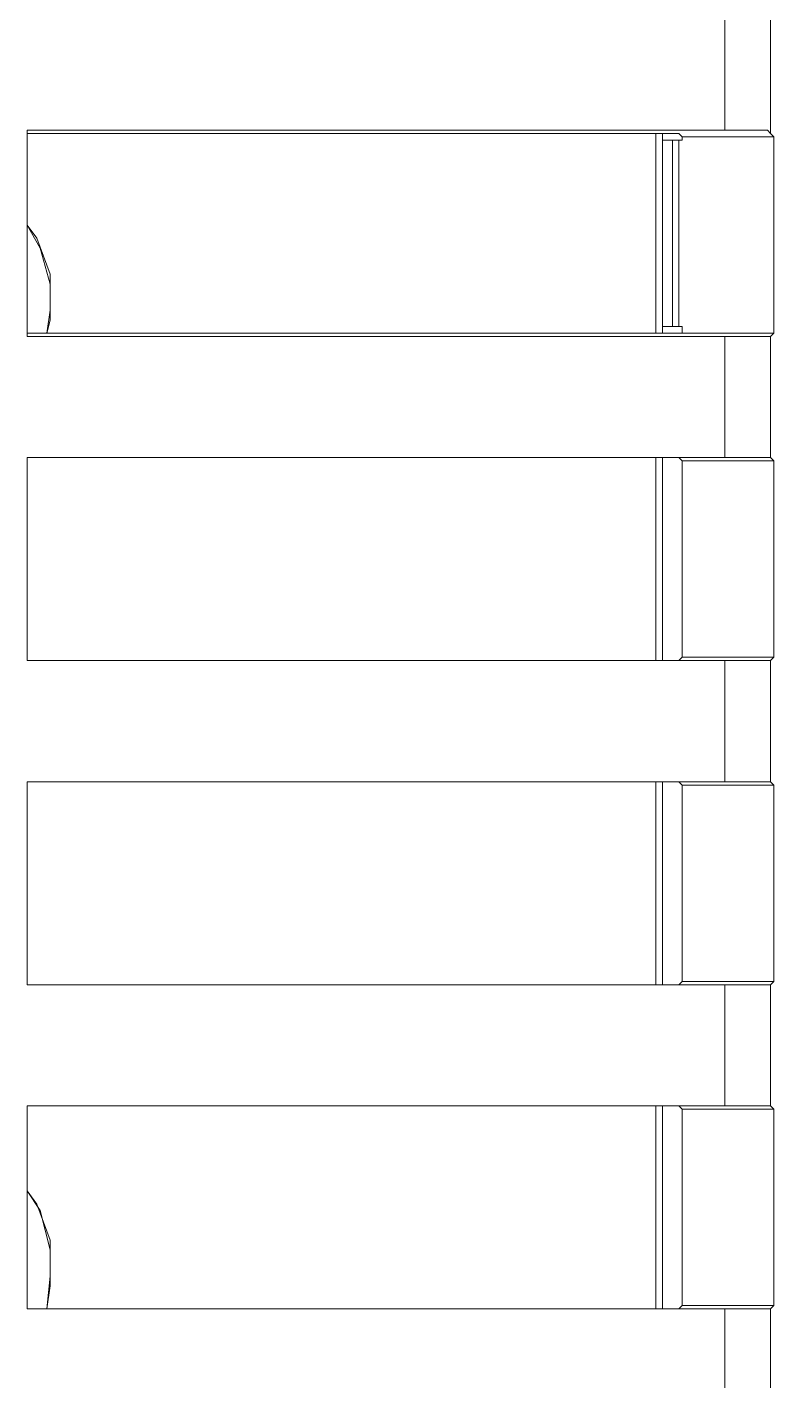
# Model space of a CAD drawing. Header units: centimetres. Extents: x -12.2 to 12.2, y -6.1 to 6.1.
# Drawn here: x -6.601 to -5.797, y 0.757 to 2.215 of the extents above; entities that cross this region are included whole.
import ezdxf

# ---------------------------------------------------------------- set-up
doc = ezdxf.new("R2010")
doc.units = ezdxf.units.CM
doc.header["$MEASUREMENT"] = 0
doc.layers.add('Camada 1', color=7, linetype='Continuous')

msp = doc.modelspace()

# ---------------------------------------------------------------- linework, layer by layer
at = {"layer": 'Camada 1', "lineweight": 9}
for points in [[(-5.80031, 2.23477), (-5.80031, 2.23477), (-5.80031, 2.10072), (-5.80031, 2.10072)], [(-5.8497, 2.10424), (-5.8497, 2.10424), (-5.8497, 2.23124), (-5.8497, 2.23124)], [(-5.8497, 2.10424), (-5.8497, 2.10424), (-6.60112, 2.10424), (-6.60112, 2.10424)], [(-6.60112, 2.10424), (-6.60112, 2.10424), (-6.60112, 1.88199), (-6.60112, 1.88199)], [(-6.60112, 2.10072), (-6.60112, 2.10072), (-6.60112, 2.10424), (-6.60112, 2.10424)], [(-5.89909, 2.10072), (-5.89909, 2.10072), (-6.60112, 2.10072), (-6.60112, 2.10072)], [(-6.60112, 2.10072), (-6.60112, 2.10072), (-6.60112, 1.88552), (-6.60112, 1.88552)], [(-5.92379, 1.88552), (-5.92379, 1.88552), (-5.92379, 2.10072), (-5.92379, 2.10072)], [(-5.91673, 2.10072), (-5.91673, 2.10072), (-5.91673, 1.88552), (-5.91673, 1.88552)], [(-5.89556, 2.09719), (-5.89556, 2.09719), (-5.89909, 2.10072), (-5.89909, 2.10072)], [(-5.79679, 2.09719), (-5.79679, 2.09719), (-5.80031, 2.10072), (-5.80031, 2.10072)], [(-5.90615, 2.09366), (-5.90615, 2.09366), (-5.91673, 2.09366), (-5.91673, 2.09366)], [(-5.90615, 1.89258), (-5.90615, 1.89258), (-5.90615, 2.09366), (-5.90615, 2.09366)], [(-5.89909, 2.09366), (-5.89909, 2.09366), (-5.90615, 2.09366), (-5.90615, 2.09366)], [(-5.89909, 2.09366), (-5.89909, 2.09366), (-5.89909, 1.89258), (-5.89909, 1.89258)], [(-5.89909, 2.09366), (-5.89909, 2.09366), (-5.89556, 2.09366), (-5.89556, 2.09366)], [(-5.79679, 2.09719), (-5.79679, 2.09719), (-5.89556, 2.09719), (-5.89556, 2.09719)], [(-5.89556, 2.09719), (-5.89556, 2.09719), (-5.89556, 2.09366), (-5.89556, 2.09366)], [(-5.79679, 2.09719), (-5.79679, 2.09719), (-5.79679, 1.88552), (-5.79679, 1.88552)], [(-6.60112, 1.88552), (-6.60112, 1.88552), (-5.89909, 1.88552), (-5.89909, 1.88552)], [(-6.60112, 1.88552), (-6.60112, 1.88552), (-6.60112, 1.88199), (-6.60112, 1.88199)], [(-6.60112, 1.88199), (-6.60112, 1.88199), (-5.8497, 1.88199), (-5.8497, 1.88199)], [(-5.90615, 1.89258), (-5.90615, 1.89258), (-5.91673, 1.89258), (-5.91673, 1.89258)], [(-5.89909, 1.89258), (-5.89909, 1.89258), (-5.90615, 1.89258), (-5.90615, 1.89258)], [(-5.89556, 1.89258), (-5.89556, 1.89258), (-5.89909, 1.89258), (-5.89909, 1.89258)], [(-5.89909, 1.88552), (-5.89909, 1.88552), (-5.89556, 1.88552), (-5.89556, 1.88552)], [(-5.89556, 1.89258), (-5.89556, 1.89258), (-5.89556, 1.88552), (-5.89556, 1.88552)], [(-5.89556, 1.88552), (-5.89556, 1.88552), (-5.79679, 1.88552), (-5.79679, 1.88552)], [(-5.8497, 1.75147), (-5.8497, 1.75147), (-5.8497, 1.88199), (-5.8497, 1.88199)], [(-5.80031, 1.88199), (-5.80031, 1.88199), (-5.79679, 1.88552), (-5.79679, 1.88552)], [(-5.80031, 1.88199), (-5.80031, 1.88199), (-5.80031, 1.75147), (-5.80031, 1.75147)], [(-5.8497, 1.75147), (-5.8497, 1.75147), (-6.60112, 1.75147), (-6.60112, 1.75147)], [(-6.60112, 1.75147), (-6.60112, 1.75147), (-6.60112, 1.53274), (-6.60112, 1.53274)], [(-6.60112, 1.75147), (-6.60112, 1.75147), (-6.60112, 1.53274), (-6.60112, 1.53274)], [(-6.60112, 1.75147), (-6.60112, 1.75147), (-6.60112, 1.75147), (-6.60112, 1.75147)], [(-5.89909, 1.75147), (-5.89909, 1.75147), (-6.60112, 1.75147), (-6.60112, 1.75147)], [(-5.92379, 1.53274), (-5.92379, 1.53274), (-5.92379, 1.75147), (-5.92379, 1.75147)], [(-5.91673, 1.75147), (-5.91673, 1.75147), (-5.91673, 1.53274), (-5.91673, 1.53274)], [(-5.89556, 1.74794), (-5.89556, 1.74794), (-5.89909, 1.75147), (-5.89909, 1.75147)], [(-5.79679, 1.74794), (-5.79679, 1.74794), (-5.80031, 1.75147), (-5.80031, 1.75147)], [(-5.79679, 1.74794), (-5.79679, 1.74794), (-5.89556, 1.74794), (-5.89556, 1.74794)], [(-5.89556, 1.74794), (-5.89556, 1.74794), (-5.89556, 1.53627), (-5.89556, 1.53627)], [(-5.79679, 1.74794), (-5.79679, 1.74794), (-5.79679, 1.53627), (-5.79679, 1.53627)], [(-6.60112, 1.53274), (-6.60112, 1.53274), (-5.8497, 1.53274), (-5.8497, 1.53274)], [(-6.60112, 1.53274), (-6.60112, 1.53274), (-6.60112, 1.53274), (-6.60112, 1.53274)], [(-6.60112, 1.53274), (-6.60112, 1.53274), (-5.89909, 1.53274), (-5.89909, 1.53274)], [(-5.89909, 1.53274), (-5.89909, 1.53274), (-5.89556, 1.53627), (-5.89556, 1.53627)], [(-5.89556, 1.53627), (-5.89556, 1.53627), (-5.79679, 1.53627), (-5.79679, 1.53627)], [(-5.8497, 1.40222), (-5.8497, 1.40222), (-5.8497, 1.53274), (-5.8497, 1.53274)], [(-5.80031, 1.53274), (-5.80031, 1.53274), (-5.79679, 1.53627), (-5.79679, 1.53627)], [(-5.80031, 1.53274), (-5.80031, 1.53274), (-5.80031, 1.40222), (-5.80031, 1.40222)], [(-5.8497, 1.40222), (-5.8497, 1.40222), (-6.60112, 1.40222), (-6.60112, 1.40222)], [(-6.60112, 1.40222), (-6.60112, 1.40222), (-6.60112, 1.18349), (-6.60112, 1.18349)], [(-5.89909, 1.40222), (-5.89909, 1.40222), (-6.60112, 1.40222), (-6.60112, 1.40222)], [(-6.60112, 1.40222), (-6.60112, 1.40222), (-6.60112, 1.40222), (-6.60112, 1.40222)], [(-6.60112, 1.40222), (-6.60112, 1.40222), (-6.60112, 1.18349), (-6.60112, 1.18349)], [(-5.92379, 1.18349), (-5.92379, 1.18349), (-5.92379, 1.40222), (-5.92379, 1.40222)], [(-5.91673, 1.40222), (-5.91673, 1.40222), (-5.91673, 1.18349), (-5.91673, 1.18349)], [(-5.89556, 1.39869), (-5.89556, 1.39869), (-5.89909, 1.40222), (-5.89909, 1.40222)], [(-5.79679, 1.39869), (-5.79679, 1.39869), (-5.80031, 1.40222), (-5.80031, 1.40222)], [(-5.79679, 1.39869), (-5.79679, 1.39869), (-5.89556, 1.39869), (-5.89556, 1.39869)], [(-5.89556, 1.39869), (-5.89556, 1.39869), (-5.89556, 1.18702), (-5.89556, 1.18702)], [(-5.79679, 1.39869), (-5.79679, 1.39869), (-5.79679, 1.18702), (-5.79679, 1.18702)], [(-6.60112, 1.18349), (-6.60112, 1.18349), (-5.8497, 1.18349), (-5.8497, 1.18349)], [(-6.60112, 1.18349), (-6.60112, 1.18349), (-5.89909, 1.18349), (-5.89909, 1.18349)], [(-6.60112, 1.18349), (-6.60112, 1.18349), (-6.60112, 1.18349), (-6.60112, 1.18349)], [(-5.89909, 1.18349), (-5.89909, 1.18349), (-5.89556, 1.18702), (-5.89556, 1.18702)], [(-5.89556, 1.18702), (-5.89556, 1.18702), (-5.79679, 1.18702), (-5.79679, 1.18702)], [(-5.8497, 1.05297), (-5.8497, 1.05297), (-5.8497, 1.18349), (-5.8497, 1.18349)], [(-5.80031, 1.18349), (-5.80031, 1.18349), (-5.79679, 1.18702), (-5.79679, 1.18702)], [(-5.80031, 1.18349), (-5.80031, 1.18349), (-5.80031, 1.05297), (-5.80031, 1.05297)], [(-5.8497, 1.05297), (-5.8497, 1.05297), (-6.60112, 1.05297), (-6.60112, 1.05297)], [(-6.60112, 1.05297), (-6.60112, 1.05297), (-6.60112, 0.83424), (-6.60112, 0.83424)], [(-6.60112, 1.05297), (-6.60112, 1.05297), (-6.60112, 0.83424), (-6.60112, 0.83424)], [(-6.60112, 1.05297), (-6.60112, 1.05297), (-6.60112, 1.05297), (-6.60112, 1.05297)], [(-5.89909, 1.05297), (-5.89909, 1.05297), (-6.60112, 1.05297), (-6.60112, 1.05297)], [(-5.92379, 0.83424), (-5.92379, 0.83424), (-5.92379, 1.05297), (-5.92379, 1.05297)], [(-5.91673, 1.05297), (-5.91673, 1.05297), (-5.91673, 0.83424), (-5.91673, 0.83424)], [(-5.89556, 1.04944), (-5.89556, 1.04944), (-5.89909, 1.05297), (-5.89909, 1.05297)], [(-5.79679, 1.04944), (-5.79679, 1.04944), (-5.80031, 1.05297), (-5.80031, 1.05297)], [(-5.79679, 1.04944), (-5.79679, 1.04944), (-5.89556, 1.04944), (-5.89556, 1.04944)], [(-5.89556, 1.04944), (-5.89556, 1.04944), (-5.89556, 0.83777), (-5.89556, 0.83777)], [(-5.79679, 1.04944), (-5.79679, 1.04944), (-5.79679, 0.83777), (-5.79679, 0.83777)], [(-6.60112, 0.83424), (-6.60112, 0.83424), (-5.8497, 0.83424), (-5.8497, 0.83424)], [(-6.60112, 0.83424), (-6.60112, 0.83424), (-6.60112, 0.83424), (-6.60112, 0.83424)], [(-6.60112, 0.83424), (-6.60112, 0.83424), (-5.89909, 0.83424), (-5.89909, 0.83424)], [(-5.89909, 0.83424), (-5.89909, 0.83424), (-5.89556, 0.83777), (-5.89556, 0.83777)], [(-5.89556, 0.83777), (-5.89556, 0.83777), (-5.79679, 0.83777), (-5.79679, 0.83777)], [(-5.8497, 0.70372), (-5.8497, 0.70372), (-5.8497, 0.83424), (-5.8497, 0.83424)], [(-5.80031, 0.83424), (-5.80031, 0.83424), (-5.79679, 0.83777), (-5.79679, 0.83777)], [(-5.80031, 0.83424), (-5.80031, 0.83424), (-5.80031, 0.70372), (-5.80031, 0.70372)]]:
    msp.add_open_spline(points, degree=3, dxfattribs=at)
for points, knots in [([(-5.80031, 2.10072), (-5.80031, 2.10072), (-5.80384, 2.10424), (-5.80384, 2.10424), (-5.80384, 2.10424), (-5.8109, 2.10424), (-5.8109, 2.10424), (-5.8109, 2.10424), (-5.81442, 2.10424), (-5.81442, 2.10424), (-5.81442, 2.10424), (-5.82501, 2.10424), (-5.82501, 2.10424), (-5.82501, 2.10424), (-5.83206, 2.10424), (-5.83206, 2.10424), (-5.83206, 2.10424), (-5.84265, 2.10424), (-5.84265, 2.10424), (-5.84265, 2.10424), (-5.8497, 2.10424), (-5.8497, 2.10424)], [0, 0, 0, 0, 0.1428571, 0.1428571, 0.1428571, 0.2857143, 0.2857143, 0.2857143, 0.4285714, 0.4285714, 0.4285714, 0.5714286, 0.5714286, 0.5714286, 0.7142857, 0.7142857, 0.7142857, 0.8571429, 0.8571429, 0.8571429, 1, 1, 1, 1]), ([(-6.57995, 1.88552), (-6.57995, 1.88552), (-6.57642, 1.91022), (-6.57642, 1.91022), (-6.57642, 1.91022), (-6.57642, 1.94902), (-6.57642, 1.94902), (-6.57642, 1.94902), (-6.59054, 1.98783), (-6.59054, 1.98783), (-6.59054, 1.98783), (-6.60112, 2.00194), (-6.60112, 2.00194)], [0, 0, 0, 0, 0.25, 0.25, 0.25, 0.5, 0.5, 0.5, 0.75, 0.75, 0.75, 1, 1, 1, 1]), ([(-6.60112, 2.00194), (-6.60112, 2.00194), (-6.58701, 1.97724), (-6.58701, 1.97724), (-6.58701, 1.97724), (-6.57642, 1.93844), (-6.57642, 1.93844), (-6.57642, 1.93844), (-6.57642, 1.89963), (-6.57642, 1.89963), (-6.57642, 1.89963), (-6.57995, 1.88552), (-6.57995, 1.88552)], [0, 0, 0, 0, 0.25, 0.25, 0.25, 0.5, 0.5, 0.5, 0.75, 0.75, 0.75, 1, 1, 1, 1]), ([(-5.8497, 1.88199), (-5.8497, 1.88199), (-5.84265, 1.88199), (-5.84265, 1.88199), (-5.84265, 1.88199), (-5.83206, 1.88199), (-5.83206, 1.88199), (-5.83206, 1.88199), (-5.82501, 1.88199), (-5.82501, 1.88199), (-5.82501, 1.88199), (-5.81442, 1.88199), (-5.81442, 1.88199), (-5.81442, 1.88199), (-5.8109, 1.88199), (-5.8109, 1.88199), (-5.8109, 1.88199), (-5.80384, 1.88199), (-5.80384, 1.88199), (-5.80384, 1.88199), (-5.80031, 1.88199), (-5.80031, 1.88199)], [0, 0, 0, 0, 0.1428571, 0.1428571, 0.1428571, 0.2857143, 0.2857143, 0.2857143, 0.4285714, 0.4285714, 0.4285714, 0.5714286, 0.5714286, 0.5714286, 0.7142857, 0.7142857, 0.7142857, 0.8571429, 0.8571429, 0.8571429, 1, 1, 1, 1]), ([(-5.80031, 1.75147), (-5.80031, 1.75147), (-5.80384, 1.75147), (-5.80384, 1.75147), (-5.80384, 1.75147), (-5.8109, 1.75147), (-5.8109, 1.75147), (-5.8109, 1.75147), (-5.81442, 1.75147), (-5.81442, 1.75147), (-5.81442, 1.75147), (-5.82501, 1.75147), (-5.82501, 1.75147), (-5.82501, 1.75147), (-5.83206, 1.75147), (-5.83206, 1.75147), (-5.83206, 1.75147), (-5.84265, 1.75147), (-5.84265, 1.75147), (-5.84265, 1.75147), (-5.8497, 1.75147), (-5.8497, 1.75147)], [0, 0, 0, 0, 0.1428571, 0.1428571, 0.1428571, 0.2857143, 0.2857143, 0.2857143, 0.4285714, 0.4285714, 0.4285714, 0.5714286, 0.5714286, 0.5714286, 0.7142857, 0.7142857, 0.7142857, 0.8571429, 0.8571429, 0.8571429, 1, 1, 1, 1]), ([(-5.8497, 1.53274), (-5.8497, 1.53274), (-5.84265, 1.53274), (-5.84265, 1.53274), (-5.84265, 1.53274), (-5.83206, 1.53274), (-5.83206, 1.53274), (-5.83206, 1.53274), (-5.82501, 1.53274), (-5.82501, 1.53274), (-5.82501, 1.53274), (-5.81442, 1.53274), (-5.81442, 1.53274), (-5.81442, 1.53274), (-5.8109, 1.53274), (-5.8109, 1.53274), (-5.8109, 1.53274), (-5.80384, 1.53274), (-5.80384, 1.53274), (-5.80384, 1.53274), (-5.80031, 1.53274), (-5.80031, 1.53274)], [0, 0, 0, 0, 0.1428571, 0.1428571, 0.1428571, 0.2857143, 0.2857143, 0.2857143, 0.4285714, 0.4285714, 0.4285714, 0.5714286, 0.5714286, 0.5714286, 0.7142857, 0.7142857, 0.7142857, 0.8571429, 0.8571429, 0.8571429, 1, 1, 1, 1]), ([(-5.80031, 1.40222), (-5.80031, 1.40222), (-5.80384, 1.40222), (-5.80384, 1.40222), (-5.80384, 1.40222), (-5.8109, 1.40222), (-5.8109, 1.40222), (-5.8109, 1.40222), (-5.81442, 1.40222), (-5.81442, 1.40222), (-5.81442, 1.40222), (-5.82501, 1.40222), (-5.82501, 1.40222), (-5.82501, 1.40222), (-5.83206, 1.40222), (-5.83206, 1.40222), (-5.83206, 1.40222), (-5.84265, 1.40222), (-5.84265, 1.40222), (-5.84265, 1.40222), (-5.8497, 1.40222), (-5.8497, 1.40222)], [0, 0, 0, 0, 0.1428571, 0.1428571, 0.1428571, 0.2857143, 0.2857143, 0.2857143, 0.4285714, 0.4285714, 0.4285714, 0.5714286, 0.5714286, 0.5714286, 0.7142857, 0.7142857, 0.7142857, 0.8571429, 0.8571429, 0.8571429, 1, 1, 1, 1]), ([(-5.8497, 1.18349), (-5.8497, 1.18349), (-5.84265, 1.18349), (-5.84265, 1.18349), (-5.84265, 1.18349), (-5.83206, 1.18349), (-5.83206, 1.18349), (-5.83206, 1.18349), (-5.82501, 1.18349), (-5.82501, 1.18349), (-5.82501, 1.18349), (-5.81442, 1.18349), (-5.81442, 1.18349), (-5.81442, 1.18349), (-5.8109, 1.18349), (-5.8109, 1.18349), (-5.8109, 1.18349), (-5.80384, 1.18349), (-5.80384, 1.18349), (-5.80384, 1.18349), (-5.80031, 1.18349), (-5.80031, 1.18349)], [0, 0, 0, 0, 0.1428571, 0.1428571, 0.1428571, 0.2857143, 0.2857143, 0.2857143, 0.4285714, 0.4285714, 0.4285714, 0.5714286, 0.5714286, 0.5714286, 0.7142857, 0.7142857, 0.7142857, 0.8571429, 0.8571429, 0.8571429, 1, 1, 1, 1]), ([(-5.80031, 1.05297), (-5.80031, 1.05297), (-5.80384, 1.05297), (-5.80384, 1.05297), (-5.80384, 1.05297), (-5.8109, 1.05297), (-5.8109, 1.05297), (-5.8109, 1.05297), (-5.81442, 1.05297), (-5.81442, 1.05297), (-5.81442, 1.05297), (-5.82501, 1.05297), (-5.82501, 1.05297), (-5.82501, 1.05297), (-5.83206, 1.05297), (-5.83206, 1.05297), (-5.83206, 1.05297), (-5.84265, 1.05297), (-5.84265, 1.05297), (-5.84265, 1.05297), (-5.8497, 1.05297), (-5.8497, 1.05297)], [0, 0, 0, 0, 0.1428571, 0.1428571, 0.1428571, 0.2857143, 0.2857143, 0.2857143, 0.4285714, 0.4285714, 0.4285714, 0.5714286, 0.5714286, 0.5714286, 0.7142857, 0.7142857, 0.7142857, 0.8571429, 0.8571429, 0.8571429, 1, 1, 1, 1]), ([(-6.57995, 0.83424), (-6.57995, 0.83424), (-6.57642, 0.86952), (-6.57642, 0.86952), (-6.57642, 0.86952), (-6.57642, 0.90833), (-6.57642, 0.90833), (-6.57642, 0.90833), (-6.59054, 0.94713), (-6.59054, 0.94713), (-6.59054, 0.94713), (-6.60112, 0.96124), (-6.60112, 0.96124)], [0, 0, 0, 0, 0.25, 0.25, 0.25, 0.5, 0.5, 0.5, 0.75, 0.75, 0.75, 1, 1, 1, 1]), ([(-6.60112, 0.96124), (-6.60112, 0.96124), (-6.58701, 0.94008), (-6.58701, 0.94008), (-6.58701, 0.94008), (-6.57642, 0.89774), (-6.57642, 0.89774), (-6.57642, 0.89774), (-6.57642, 0.85894), (-6.57642, 0.85894), (-6.57642, 0.85894), (-6.57995, 0.83424), (-6.57995, 0.83424)], [0, 0, 0, 0, 0.25, 0.25, 0.25, 0.5, 0.5, 0.5, 0.75, 0.75, 0.75, 1, 1, 1, 1]), ([(-5.8497, 0.83424), (-5.8497, 0.83424), (-5.84265, 0.83424), (-5.84265, 0.83424), (-5.84265, 0.83424), (-5.83206, 0.83424), (-5.83206, 0.83424), (-5.83206, 0.83424), (-5.82501, 0.83424), (-5.82501, 0.83424), (-5.82501, 0.83424), (-5.81442, 0.83424), (-5.81442, 0.83424), (-5.81442, 0.83424), (-5.8109, 0.83424), (-5.8109, 0.83424), (-5.8109, 0.83424), (-5.80384, 0.83424), (-5.80384, 0.83424), (-5.80384, 0.83424), (-5.80031, 0.83424), (-5.80031, 0.83424)], [0, 0, 0, 0, 0.1428571, 0.1428571, 0.1428571, 0.2857143, 0.2857143, 0.2857143, 0.4285714, 0.4285714, 0.4285714, 0.5714286, 0.5714286, 0.5714286, 0.7142857, 0.7142857, 0.7142857, 0.8571429, 0.8571429, 0.8571429, 1, 1, 1, 1])]:
    msp.add_open_spline(points, degree=3, knots=knots, dxfattribs=at)

doc.saveas('drawing.dxf')
